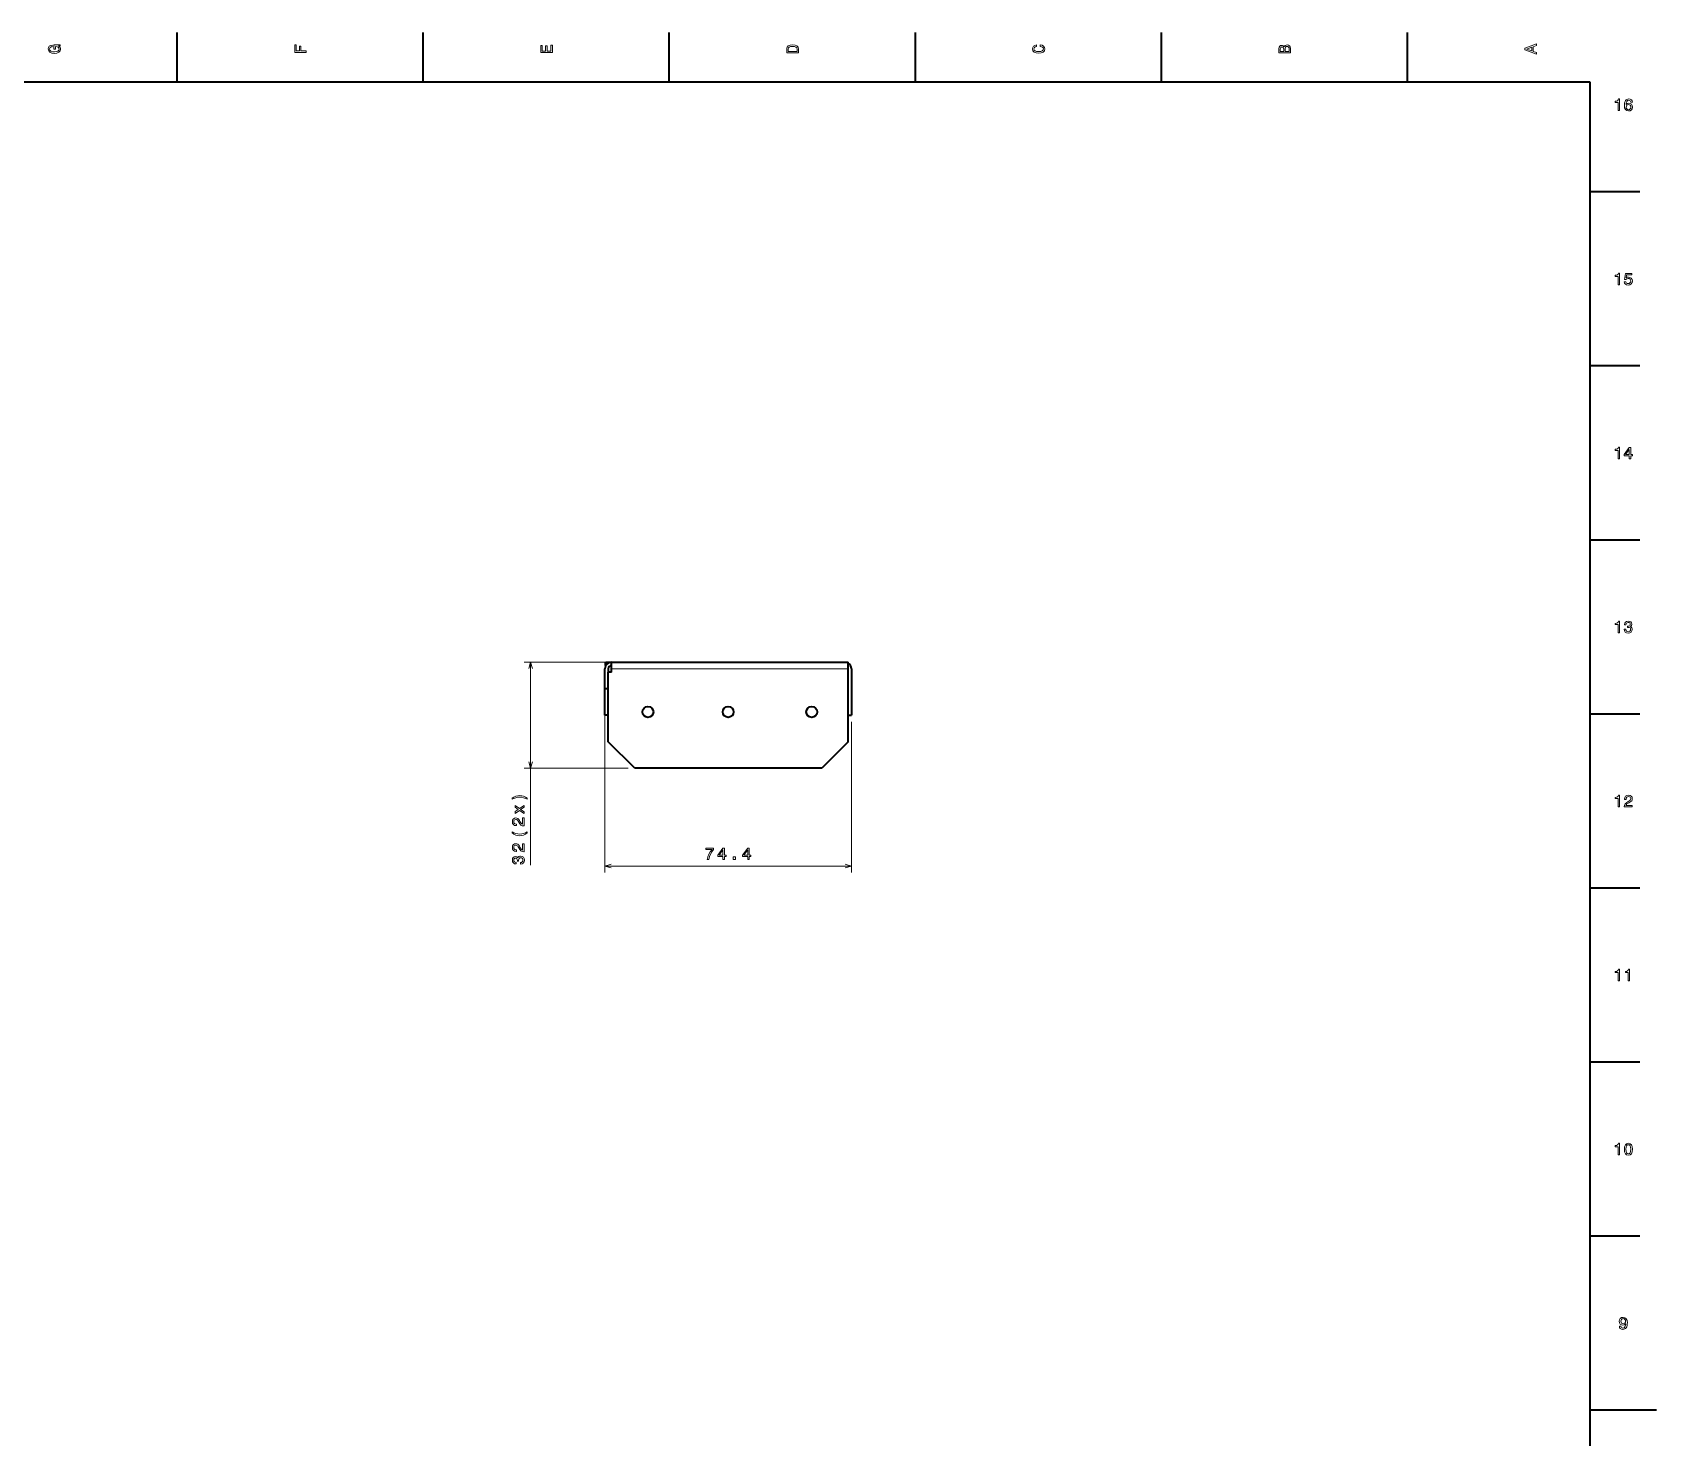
# Model space of a CAD drawing. Extents: x 0 to 1189, y 0 to 841.
# Drawn here: x 699.3 to 1189, y 412.2 to 836 of the extents above; entities that cross this region are included whole.
import ezdxf

# ---------------------------------------------------------------- set-up
doc = ezdxf.new("R2010")
doc.units = 0

msp = doc.modelspace()

# ---------------------------------------------------------------- linework, layer by layer
at = {"color": 7, "lineweight": 35, "ltscale": 0.375}
for p, q in [((742.900024, 821), (742.900024, 836)), ((817.099976, 821), (817.099976, 836)), ((891.299988, 821), (891.299988, 836)), ((965.5, 821), (965.5, 836)), ((1039.699951, 821), (1039.699951, 836)), ((1113.900024, 821), (1113.900024, 836)), ((1169, 788), (1184, 788)), ((1169, 735.5), (1184, 735.5)), ((1169, 683), (1184, 683)), ((1169, 630.5), (1184, 630.5)), ((1169, 578), (1184, 578)), ((1169, 525.5), (1184, 525.5)), ((1169, 473), (1184, 473))]:
    msp.add_line(p, q, dxfattribs=at)
at = {"color": 7, "lineweight": 35}
for p, q in [((1169, 821), (20, 821)), ((1169, 20), (1169, 821)), ((872.860474, 622.059509), (872.860474, 643.059509)), ((873.860474, 646.059509), (945.260498, 646.059509)), ((945.260498, 622.059509), (945.260498, 644.059509)), ((937.260498, 614.059509), (880.860474, 614.059509)), ((1169, 420.5), (1189, 420.5))]:
    msp.add_line(p, q, dxfattribs=at)
at = {"color": 7, "lineweight": 13}
for p, q in [((871.860474, 646.059509), (847.495544, 646.059509)), ((849.495544, 584.878906), (849.495544, 646.059509)), ((873.860474, 644.059509), (945.260498, 644.059509)), ((871.860474, 636.059509), (871.860474, 582.572021)), ((946.260498, 628.059509), (946.260498, 582.572021)), ((878.860474, 614.059509), (847.495544, 614.059509)), ((871.860474, 584.572021), (946.260498, 584.572021))]:
    msp.add_line(p, q, dxfattribs=at)
at = {"color": 7, "lineweight": 35, "ltscale": 0.15}
msp.add_line((871.860474, 638.059509), (871.860474, 644.059509), dxfattribs=at)
at = {"color": 7, "lineweight": 35, "ltscale": 0.025}
for p, q in [((872.060425, 645.059509), (872.060425, 646.059509)), ((872.860474, 644.059509), (872.860474, 643.059509)), ((873.860474, 643.059509), (872.860474, 643.059509)), ((873.860474, 643.059509), (873.860474, 644.059509)), ((872.860474, 638.059509), (871.860474, 638.059509)), ((872.860474, 630.059509), (871.860474, 630.059509)), ((945.260498, 630.059509), (946.260498, 630.059509))]:
    msp.add_line(p, q, dxfattribs=at)
at = {"color": 7, "lineweight": 35, "ltscale": 0.044299}
msp.add_line((872.060425, 646.059509), (873.832397, 646.059509), dxfattribs=at)
at = {"color": 7, "lineweight": 35, "ltscale": 0.001691}
msp.add_line((872.060425, 645.059509), (872.128052, 645.059509), dxfattribs=at)
at = {"color": 7, "lineweight": 35, "ltscale": 0.000491}
msp.add_line((873.840576, 645.059509), (873.860229, 645.059509), dxfattribs=at)
at = {"color": 7, "lineweight": 35, "ltscale": 0.05}
for p, q in [((873.860474, 644.059509), (873.860474, 646.059509)), ((945.260498, 644.059509), (945.260498, 646.059509))]:
    msp.add_line(p, q, dxfattribs=at)
at = {"color": 7, "lineweight": 35, "ltscale": 0.35}
msp.add_line((946.260498, 644.059509), (946.260498, 630.059509), dxfattribs=at)
at = {"color": 7, "lineweight": 35, "ltscale": 0.2}
msp.add_line((871.860474, 630.059509), (871.860474, 638.059509), dxfattribs=at)
at = {"color": 7, "lineweight": 35, "ltscale": 0.282843}
for p, q in [((880.860474, 614.059509), (872.860474, 622.059509)), ((945.260498, 622.059509), (937.260498, 614.059509))]:
    msp.add_line(p, q, dxfattribs=at)
at = {"color": 7, "lineweight": 13}
for points in [[(707.164185, 831.922913), (707.633179, 832.008667), (707.633179, 832.260803), (705.741943, 832.260803), (705.741943, 830.984863), (706.170654, 830.984863), (706.170654, 831.771606), (706.200928, 831.771606), (706.664856, 831.711121), (707.007813, 831.549744), (707.22467, 831.302612), (707.295288, 830.994934), (707.204529, 830.652039), (706.93219, 830.384705), (706.483337, 830.213257), (705.868042, 830.152771), (705.257813, 830.208191), (704.80896, 830.3797), (704.536621, 830.652039), (704.440796, 831.020203), (704.491272, 831.272339), (704.632446, 831.479126), (704.869507, 831.630432), (705.187195, 831.716125), (705.187195, 832.215454), (704.703064, 832.08429), (704.339966, 831.837158), (704.118042, 831.489197), (704.037354, 831.050415), (704.163452, 830.475525), (704.531616, 830.041809), (705.111572, 829.764404), (705.883179, 829.668579), (706.659851, 829.764404), (707.239807, 830.041809), (707.607971, 830.450317), (707.729004, 830.964722), (707.68866, 831.252197), (707.587769, 831.509399), (707.411255, 831.731262)], [(781.833191, 829.966125), (781.833191, 830.435181), (780.224426, 830.435181), (780.224426, 831.907776), (779.805786, 831.907776), (779.805786, 830.435181), (778.756836, 830.435181), (778.756836, 832.245667), (778.333191, 832.245667), (778.333191, 829.966125)], [(856.033203, 829.940918), (856.033203, 832.159973), (855.609558, 832.159973), (855.609558, 830.404907), (854.424438, 830.404907), (854.424438, 831.968323), (854.005798, 831.968323), (854.005798, 830.404907), (852.956848, 830.404907), (852.956848, 832.119629), (852.533203, 832.119629), (852.533203, 829.940918)], [(926.733215, 830.994934), (926.733215, 829.829956), (930.233215, 829.829956), (930.233215, 830.994934), (930.122253, 831.544678), (929.784363, 831.953186), (929.23468, 832.205322), (928.483215, 832.296143), (927.716675, 832.215454), (927.414063, 832.114563), (927.171997, 831.973328), (926.844177, 831.564819), (926.763489, 831.297546)], [(927.151794, 830.959656), (927.227478, 831.342957), (927.459412, 831.605164), (927.872986, 831.761536), (928.483215, 831.811951), (929.073303, 831.75647), (929.486816, 831.600159), (929.733948, 831.332886), (929.814636, 830.959656), (929.814636, 830.299011), (927.151794, 830.299011)], [(1003.132019, 831.817017), (1003.555664, 831.716125), (1003.858215, 831.549744), (1004.044861, 831.317749), (1004.105347, 831.04541), (1004.014587, 830.71759), (1003.742249, 830.460388), (1003.298462, 830.28894), (1002.683167, 830.233459), (1002.072937, 830.28894), (1001.624084, 830.455322), (1001.351746, 830.712524), (1001.25592, 831.04541), (1001.306335, 831.287476), (1001.447571, 831.494263), (1001.6745, 831.65564), (1001.987183, 831.766602), (1001.987183, 832.245667), (1001.508118, 832.09436), (1001.144958, 831.832153), (1000.91803, 831.47406), (1000.837341, 831.04541), (1000.96344, 830.510803), (1001.316467, 830.102295), (1001.896423, 829.840088), (1002.683167, 829.749268), (1003.46991, 829.840088), (1004.049866, 830.102295), (1004.407959, 830.510803), (1004.528992, 831.04541), (1004.433167, 831.514404), (1004.165894, 831.892639), (1003.727112, 832.159973), (1003.132019, 832.301147)], [(1076.742065, 831.630432), (1076.449585, 831.983459), (1076.25293, 832.074219), (1076.010864, 832.104492), (1075.632568, 832.03894), (1075.360229, 831.842224), (1075.193848, 831.524475), (1075.133301, 831.080688), (1075.133301, 829.835022), (1078.633301, 829.835022), (1078.633301, 831.151306), (1078.562744, 831.6203), (1078.355957, 831.968323), (1078.028076, 832.185181), (1077.584351, 832.260803), (1077.286743, 832.215454), (1077.039673, 832.09436), (1076.858032, 831.897705)], [(1076.585693, 830.984863), (1076.585693, 830.299011), (1075.55188, 830.299011), (1075.55188, 831.025208), (1075.582153, 831.297546), (1075.672974, 831.489197), (1075.829224, 831.605164), (1076.061279, 831.645569), (1076.293213, 831.600159), (1076.45459, 831.479126), (1076.555542, 831.272339)], [(1078.214722, 831.095825), (1078.214722, 830.299011), (1077.009399, 830.299011), (1077.009399, 831.050415), (1077.044678, 831.368164), (1077.150635, 831.595093), (1077.332153, 831.731262), (1077.59436, 831.776672), (1077.871826, 831.731262), (1078.063477, 831.605164), (1078.179443, 831.393372)], [(1152.833252, 829.466858), (1152.833252, 829.930847), (1151.804443, 830.299011), (1151.804443, 831.695984), (1152.833252, 832.064148), (1152.833252, 832.538208), (1149.328247, 831.257202), (1149.328247, 830.742798)], [(1151.375732, 830.460388), (1149.83252, 831), (1151.375732, 831.539612)], [(1177.391235, 812.416809), (1177.850098, 812.416809), (1177.850098, 815.942017), (1177.507202, 815.942017), (1177.416382, 815.634399), (1177.234863, 815.427612), (1176.95752, 815.30658), (1176.574219, 815.266235), (1176.574219, 814.908142), (1177.391235, 814.908142)], [(1181.728394, 814.973755), (1181.632568, 815.382202), (1181.410645, 815.684814), (1181.067749, 815.876465), (1180.623901, 815.942017), (1180.326416, 815.906738), (1180.069214, 815.810913), (1179.842285, 815.654541), (1179.650635, 815.432678), (1179.499268, 815.155273), (1179.388306, 814.817383), (1179.317749, 814.418945), (1179.297607, 813.970093), (1179.378296, 813.253967), (1179.625366, 812.734558), (1180.023804, 812.421875), (1180.568481, 812.315918), (1181.057617, 812.406738), (1181.430908, 812.643738), (1181.672974, 813.016968), (1181.758667, 813.491028), (1181.672974, 813.970093), (1181.440918, 814.338257), (1181.082886, 814.570251), (1180.639038, 814.65094), (1180.159912, 814.55011), (1179.80188, 814.262634), (1179.877563, 814.817383), (1180.03894, 815.21582), (1180.286011, 815.45282), (1180.629028, 815.533508), (1180.881104, 815.493164), (1181.072754, 815.387268), (1181.198853, 815.210754), (1181.264404, 814.973755)], [(1181.269409, 813.485962), (1181.213989, 813.168274), (1181.072754, 812.926147), (1180.845825, 812.764771), (1180.563354, 812.714355), (1180.265869, 812.764771), (1180.03894, 812.921143), (1179.8927, 813.163208), (1179.84729, 813.480957), (1179.897705, 813.79364), (1180.03894, 814.03064), (1180.270874, 814.181946), (1180.583618, 814.237427), (1180.855957, 814.181946), (1181.072754, 814.035706), (1181.213989, 813.798645)], [(1177.391235, 759.916809), (1177.850098, 759.916809), (1177.850098, 763.442017), (1177.507202, 763.442017), (1177.416382, 763.134399), (1177.234863, 762.927612), (1176.95752, 762.80658), (1176.574219, 762.766235), (1176.574219, 762.408142), (1177.391235, 762.408142)], [(1179.267334, 760.829651), (1179.378296, 760.416077), (1179.625366, 760.093323), (1179.988525, 759.891602), (1180.452515, 759.815918), (1180.961792, 759.906738), (1181.360229, 760.15387), (1181.612427, 760.547241), (1181.708252, 761.051514), (1181.622437, 761.520569), (1181.380371, 761.888733), (1181.002197, 762.125732), (1180.512939, 762.211487), (1180.134766, 762.15094), (1179.842285, 761.984558), (1179.983398, 762.927612), (1181.516602, 762.927612), (1181.516602, 763.341187), (1179.645508, 763.341187), (1179.368164, 761.485229), (1179.771606, 761.485229), (1180.064087, 761.72229), (1180.437378, 761.808044), (1180.760132, 761.752563), (1181.007202, 761.591187), (1181.163574, 761.344055), (1181.218994, 761.026306), (1181.163574, 760.708618), (1181.002197, 760.461487), (1180.755005, 760.305115), (1180.437378, 760.249634), (1180.170044, 760.284973), (1179.963257, 760.40094), (1179.812012, 760.58252), (1179.736328, 760.829651)], [(1177.391235, 707.416809), (1177.850098, 707.416809), (1177.850098, 710.942017), (1177.507202, 710.942017), (1177.416382, 710.634399), (1177.234863, 710.427612), (1176.95752, 710.30658), (1176.574219, 710.266235), (1176.574219, 709.908142), (1177.391235, 709.908142)], [(1180.79541, 707.416809), (1181.249268, 707.416809), (1181.249268, 708.284241), (1181.748535, 708.284241), (1181.748535, 708.687683), (1181.249268, 708.687683), (1181.249268, 710.841187), (1180.790405, 710.841187), (1179.257202, 708.728027), (1179.257202, 708.284241), (1180.79541, 708.284241)], [(1179.680908, 708.687683), (1180.79541, 710.256165), (1180.79541, 708.687683)], [(1177.391235, 654.916809), (1177.850098, 654.916809), (1177.850098, 658.442017), (1177.507202, 658.442017), (1177.416382, 658.134399), (1177.234863, 657.927612), (1176.95752, 657.80658), (1176.574219, 657.766235), (1176.574219, 657.408142), (1177.391235, 657.408142)], [(1179.24707, 656.016235), (1179.24707, 655.980957), (1179.327881, 655.496765), (1179.564819, 655.133667), (1179.93811, 654.901672), (1180.432251, 654.815918), (1180.956787, 654.901672), (1181.350098, 655.123596), (1181.602295, 655.476624), (1181.693115, 655.930481), (1181.65271, 656.228027), (1181.541748, 656.470093), (1181.360229, 656.656738), (1181.118164, 656.792908), (1181.445923, 657.065247), (1181.562012, 657.498962), (1181.486328, 657.892334), (1181.269409, 658.18988), (1180.916382, 658.376465), (1180.432251, 658.442017), (1179.978394, 658.361328), (1179.630371, 658.139404), (1179.403442, 657.786377), (1179.327881, 657.317383), (1179.327881, 657.282104), (1179.776611, 657.282104), (1179.817017, 657.604858), (1179.94812, 657.836853), (1180.159912, 657.978027), (1180.45752, 658.028503), (1180.719727, 657.988159), (1180.911377, 657.882202), (1181.027344, 657.710754), (1181.072754, 657.47876), (1181.027344, 657.231628), (1180.906372, 657.065247), (1180.69458, 656.964355), (1180.407104, 656.934082), (1180.210327, 656.939148), (1180.210327, 656.54071), (1180.45752, 656.550842), (1180.775269, 656.505432), (1181.012207, 656.384399), (1181.153442, 656.187683), (1181.203857, 655.930481), (1181.148438, 655.638), (1181.002197, 655.421143), (1180.770142, 655.284973), (1180.462524, 655.239563), (1180.144775, 655.289978), (1179.912842, 655.441284), (1179.766602, 655.68335), (1179.71106, 656.016235)], [(848.468872, 605.013916), (847.914124, 605.377014), (847.36438, 605.634216), (846.794556, 605.785522), (846.189331, 605.835938), (845.589233, 605.785522), (845.014282, 605.634216), (844.4646, 605.377014), (843.90979, 605.013916), (843.90979, 604.696167), (844.444397, 604.978638), (845.009277, 605.180359), (845.594238, 605.301392), (846.189331, 605.346741), (846.784424, 605.301392), (847.374512, 605.180359), (847.934326, 604.973572), (848.468872, 604.696167)], [(847.495544, 600.9198), (846.441528, 601.615784), (847.495544, 602.331909), (847.495544, 602.866516), (846.098572, 601.898193), (844.787354, 602.811035), (844.787354, 602.296631), (845.770752, 601.635986), (844.787354, 600.975281), (844.787354, 600.450806), (846.103638, 601.348511), (847.495544, 600.400391)], [(1177.391235, 602.416809), (1177.850098, 602.416809), (1177.850098, 605.942017), (1177.507202, 605.942017), (1177.416382, 605.634399), (1177.234863, 605.427612), (1176.95752, 605.30658), (1176.574219, 605.266235), (1176.574219, 604.908142), (1177.391235, 604.908142)], [(1179.287476, 602.416809), (1181.693115, 602.416809), (1181.693115, 602.850525), (1179.791748, 602.850525), (1179.897705, 603.087585), (1180.079224, 603.284241), (1180.639038, 603.642334), (1180.936646, 603.79364), (1181.269409, 604.010498), (1181.50647, 604.262634), (1181.6427, 604.560181), (1181.693115, 604.898071), (1181.607422, 605.321716), (1181.370361, 605.654541), (1181.007202, 605.866394), (1180.538208, 605.942017), (1180.054077, 605.856262), (1179.685913, 605.619263), (1179.448853, 605.241028), (1179.368164, 604.74176), (1179.368164, 604.671143), (1179.827148, 604.671143), (1179.827148, 604.711487), (1179.872437, 605.054443), (1180.008667, 605.30658), (1180.225464, 605.467957), (1180.512939, 605.523438), (1180.805542, 605.473022), (1181.022339, 605.346924), (1181.163574, 605.150269), (1181.213989, 604.903137), (1181.178711, 604.671143), (1181.082886, 604.474426), (1180.921509, 604.302979), (1180.699585, 604.151672), (1180.401978, 603.990295), (1179.907837, 603.677612), (1179.559814, 603.344788), (1179.353027, 602.941284), (1179.287476, 602.431946)], [(847.495544, 596.674438), (847.495544, 599.080078), (847.061829, 599.080078), (847.061829, 597.178772), (846.824829, 597.284668), (846.628113, 597.466248), (846.27002, 598.026001), (846.118774, 598.323547), (845.901855, 598.656433), (845.649719, 598.893433), (845.352173, 599.029602), (845.014282, 599.080078), (844.590637, 598.994324), (844.257813, 598.757263), (844.046021, 598.394165), (843.970337, 597.925171), (844.05603, 597.440979), (844.293091, 597.072876), (844.671326, 596.835815), (845.170654, 596.755127), (845.241211, 596.755127), (845.241211, 597.21405), (845.200867, 597.21405), (844.85791, 597.25946), (844.605774, 597.39563), (844.444397, 597.612488), (844.388916, 597.899963), (844.439331, 598.192444), (844.56543, 598.409302), (844.762085, 598.550537), (845.009277, 598.600952), (845.241211, 598.565674), (845.437866, 598.469849), (845.609375, 598.308411), (845.760681, 598.086548), (845.922058, 597.789001), (846.234741, 597.294739), (846.567627, 596.946777), (846.971069, 596.73999), (847.480408, 596.674438)], [(848.468872, 594.537109), (848.468872, 594.854858), (847.934326, 594.567383), (847.374512, 594.365662), (846.784424, 594.239563), (846.189331, 594.199219), (845.594238, 594.239563), (845.009277, 594.365662), (844.444397, 594.567383), (843.90979, 594.854858), (843.90979, 594.537109), (844.4646, 594.168945), (845.014282, 593.911743), (845.589233, 593.760437), (846.189331, 593.715088), (846.794556, 593.760437), (847.36438, 593.911743), (847.914124, 594.168945)], [(847.495544, 588.902405), (847.495544, 591.307983), (847.061829, 591.307983), (847.061829, 589.406738), (846.824829, 589.512634), (846.628113, 589.694153), (846.27002, 590.253967), (846.118774, 590.551514), (845.901855, 590.884399), (845.649719, 591.121399), (845.352173, 591.257568), (845.014282, 591.307983), (844.590637, 591.22229), (844.257813, 590.985229), (844.046021, 590.622131), (843.970337, 590.153137), (844.05603, 589.668945), (844.293091, 589.300781), (844.671326, 589.063782), (845.170654, 588.983093), (845.241211, 588.983093), (845.241211, 589.442017), (845.200867, 589.442017), (844.85791, 589.487427), (844.605774, 589.623596), (844.444397, 589.840454), (844.388916, 590.127869), (844.439331, 590.42041), (844.56543, 590.637268), (844.762085, 590.778442), (845.009277, 590.828918), (845.241211, 590.793579), (845.437866, 590.697754), (845.609375, 590.536377), (845.760681, 590.314514), (845.922058, 590.016968), (846.234741, 589.522705), (846.567627, 589.174744), (846.971069, 588.967957), (847.480408, 588.902405)], [(902.755432, 586.572021), (903.264771, 586.572021), (903.431213, 587.404175), (903.723755, 588.180847), (904.137268, 588.902039), (904.67688, 589.57782), (904.67688, 589.996399), (902.276306, 589.996399), (902.276306, 589.537476), (904.192749, 589.537476), (903.637939, 588.856628), (903.21936, 588.145508), (902.92688, 587.389038)], [(907.469849, 586.572021), (907.923706, 586.572021), (907.923706, 587.439514), (908.422974, 587.439514), (908.422974, 587.842957), (907.923706, 587.842957), (907.923706, 589.996399), (907.464783, 589.996399), (905.931641, 587.883301), (905.931641, 587.439514), (907.469849, 587.439514)], [(906.355286, 587.842957), (907.469849, 589.411377), (907.469849, 587.842957)], [(914.941895, 586.572021), (915.395752, 586.572021), (915.395752, 587.439514), (915.89502, 587.439514), (915.89502, 587.842957), (915.395752, 587.842957), (915.395752, 589.996399), (914.936829, 589.996399), (913.403687, 587.883301), (913.403687, 587.439514), (914.941895, 587.439514)], [(913.827332, 587.842957), (914.941895, 589.411377), (914.941895, 587.842957)], [(846.396118, 585.126038), (846.431396, 585.126038), (846.915588, 585.206726), (847.278687, 585.443726), (847.510681, 585.816956), (847.596436, 586.311157), (847.510681, 586.835693), (847.288757, 587.229065), (846.935791, 587.481201), (846.481812, 587.57196), (846.184326, 587.531616), (845.942261, 587.420715), (845.755615, 587.239136), (845.619507, 586.99707), (845.347168, 587.32489), (844.913452, 587.440857), (844.52002, 587.365234), (844.222534, 587.148376), (844.035889, 586.795349), (843.970337, 586.311157), (844.051025, 585.8573), (844.272949, 585.509277), (844.625977, 585.282349), (845.094971, 585.206726), (845.130249, 585.206726), (845.130249, 585.655579), (844.807495, 585.695923), (844.5755, 585.827026), (844.434326, 586.038818), (844.383911, 586.336365), (844.424194, 586.598633), (844.530151, 586.790283), (844.701599, 586.90625), (844.933594, 586.95166), (845.180664, 586.90625), (845.347168, 586.785217), (845.447998, 586.573425), (845.478271, 586.28595), (845.473206, 586.089294), (845.871582, 586.089294), (845.861572, 586.336365), (845.906921, 586.654114), (846.027954, 586.891174), (846.224609, 587.032349), (846.481812, 587.082764), (846.774353, 587.027344), (846.991211, 586.881042), (847.12738, 586.649048), (847.172791, 586.341431), (847.122314, 586.023743), (846.971069, 585.791748), (846.729004, 585.645447), (846.396118, 585.589966)], [(910.580505, 586.572021), (911.276489, 586.572021), (911.276489, 587.323486), (910.580505, 587.323486)], [(1177.391235, 549.916809), (1177.850098, 549.916809), (1177.850098, 553.442017), (1177.507202, 553.442017), (1177.416382, 553.134399), (1177.234863, 552.927612), (1176.95752, 552.80658), (1176.574219, 552.766235), (1176.574219, 552.408142), (1177.391235, 552.408142)], [(1180.427246, 549.916809), (1180.88623, 549.916809), (1180.88623, 553.442017), (1180.543213, 553.442017), (1180.452515, 553.134399), (1180.270874, 552.927612), (1179.99353, 552.80658), (1179.610229, 552.766235), (1179.610229, 552.408142), (1180.427246, 552.408142)], [(1177.391235, 497.416779), (1177.850098, 497.416779), (1177.850098, 500.941986), (1177.507202, 500.941986), (1177.416382, 500.634369), (1177.234863, 500.427582), (1176.95752, 500.306549), (1176.574219, 500.266205), (1176.574219, 499.908142), (1177.391235, 499.908142)], [(1179.302612, 499.126434), (1179.378296, 498.334656), (1179.615234, 497.769806), (1179.99353, 497.42688), (1180.518066, 497.315918), (1181.037476, 497.42688), (1181.415771, 497.769806), (1181.647705, 498.334656), (1181.728394, 499.126434), (1181.647705, 499.913177), (1181.55188, 500.225861), (1181.415771, 500.483063), (1181.037476, 500.825989), (1180.518066, 500.941986), (1179.99353, 500.825989), (1179.615234, 500.478027), (1179.378296, 499.913177)], [(1179.786743, 499.126434), (1179.827148, 499.736664), (1179.953125, 500.175415), (1180.180176, 500.432617), (1180.518066, 500.523407), (1180.85083, 500.432617), (1181.077881, 500.175415), (1181.203857, 499.736664), (1181.244263, 499.126434), (1181.203857, 498.511169), (1181.077881, 498.072388), (1180.85083, 497.815186), (1180.518066, 497.729462), (1180.180176, 497.815186), (1179.953125, 498.072388), (1179.827148, 498.511169)], [(1177.789551, 445.78421), (1177.865234, 445.385803), (1178.082031, 445.078156), (1178.425049, 444.886505), (1178.878906, 444.815918), (1179.176514, 444.851227), (1179.443726, 444.941986), (1179.670654, 445.098328), (1179.862305, 445.320251), (1180.013672, 445.597626), (1180.124634, 445.940552), (1180.190186, 446.333923), (1180.215332, 446.787811), (1180.129639, 447.498901), (1179.882568, 448.018372), (1179.489136, 448.331055), (1178.949463, 448.441986), (1178.455322, 448.351227), (1178.082031, 448.109131), (1177.839966, 447.735931), (1177.759277, 447.266937), (1177.839966, 446.782776), (1178.077026, 446.414612), (1178.430054, 446.182617), (1178.878906, 446.106995), (1179.353027, 446.202789), (1179.71106, 446.4953), (1179.630371, 445.935516), (1179.468994, 445.537109), (1179.221802, 445.300049), (1178.883911, 445.224426), (1178.621704, 445.259705), (1178.430054, 445.370667), (1178.303955, 445.54718), (1178.25354, 445.78421)], [(1178.248535, 447.271973), (1178.29895, 447.584656), (1178.440186, 447.831757), (1178.662109, 447.988098), (1178.949463, 448.043579), (1179.24707, 447.988098), (1179.473999, 447.831757), (1179.615234, 447.589691), (1179.670654, 447.277008), (1179.615234, 446.95929), (1179.473999, 446.72226), (1179.242065, 446.575989), (1178.934326, 446.525574), (1178.656982, 446.575989), (1178.440186, 446.72226), (1178.29895, 446.954254)]]:
    msp.add_lwpolyline(points, close=True, dxfattribs=at)
for points in [[(850.013184, 644.127686), (849.495544, 646.059509), (848.977905, 644.127686)], [(848.977905, 615.991333), (849.495544, 614.059509), (850.013184, 615.991333)], [(873.792297, 585.089661), (871.860474, 584.572021), (873.792297, 584.054443)], [(944.328613, 584.054443), (946.260498, 584.572021), (944.328613, 585.089661)]]:
    msp.add_lwpolyline(points, dxfattribs=at)
at = {"color": 7, "lineweight": 35}
for centre in [(884.860474, 631.059509), (909.060425, 631.059509), (934.260498, 631.059509)]:
    msp.add_circle(centre, 1.65, dxfattribs=at)
for centre, radius, start, end in [((873.860474, 644.059509), 2, 90.000003, 179.999995), ((873.860474, 644.059509), 1, 90.000003, 179.999995), ((944.260498, 644.059509), 2, 360, 60.000015)]:
    msp.add_arc(centre, radius, start, end, dxfattribs=at)

doc.saveas('drawing.dxf')
